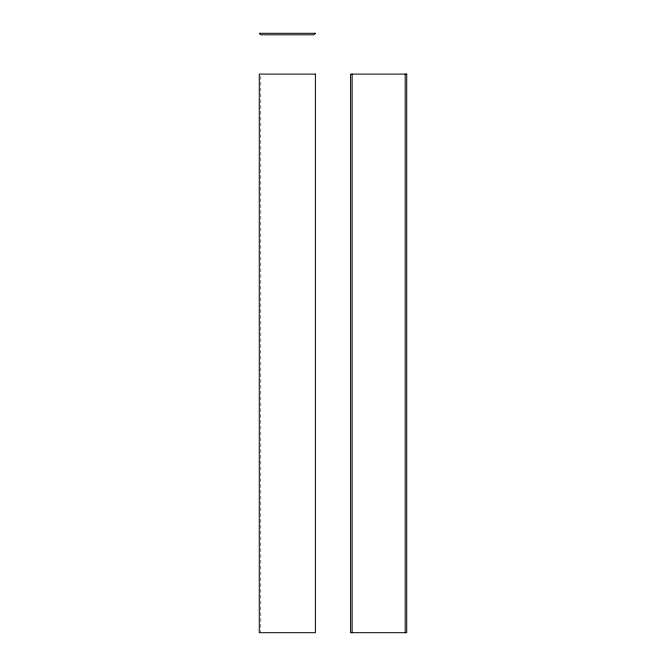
<?xml version="1.0" encoding="UTF-8"?>
<svg xmlns="http://www.w3.org/2000/svg" width="666" height="666" viewBox="0 0 666 666"><rect width="100%" height="100%" fill="white"/><g stroke="black" fill="none" stroke-linecap="round" stroke-linejoin="round"><path stroke-width="0.5" stroke-dasharray="3.33 2.5" d="M260.789 76.19L260.789 631.659"/><path stroke-width="1" d="M405.211 74.109L405.211 632.7M352.131 74.109L352.131 632.7M315.384 33.3L313.869 34.815L260.789 34.815L259.274 33.3L315.384 33.3M315.384 74.109L259.274 74.109L259.274 632.7L315.384 632.7L315.384 74.109M406.726 74.109L350.616 74.109L350.616 632.7L406.726 632.7L406.726 74.109"/></g></svg>
